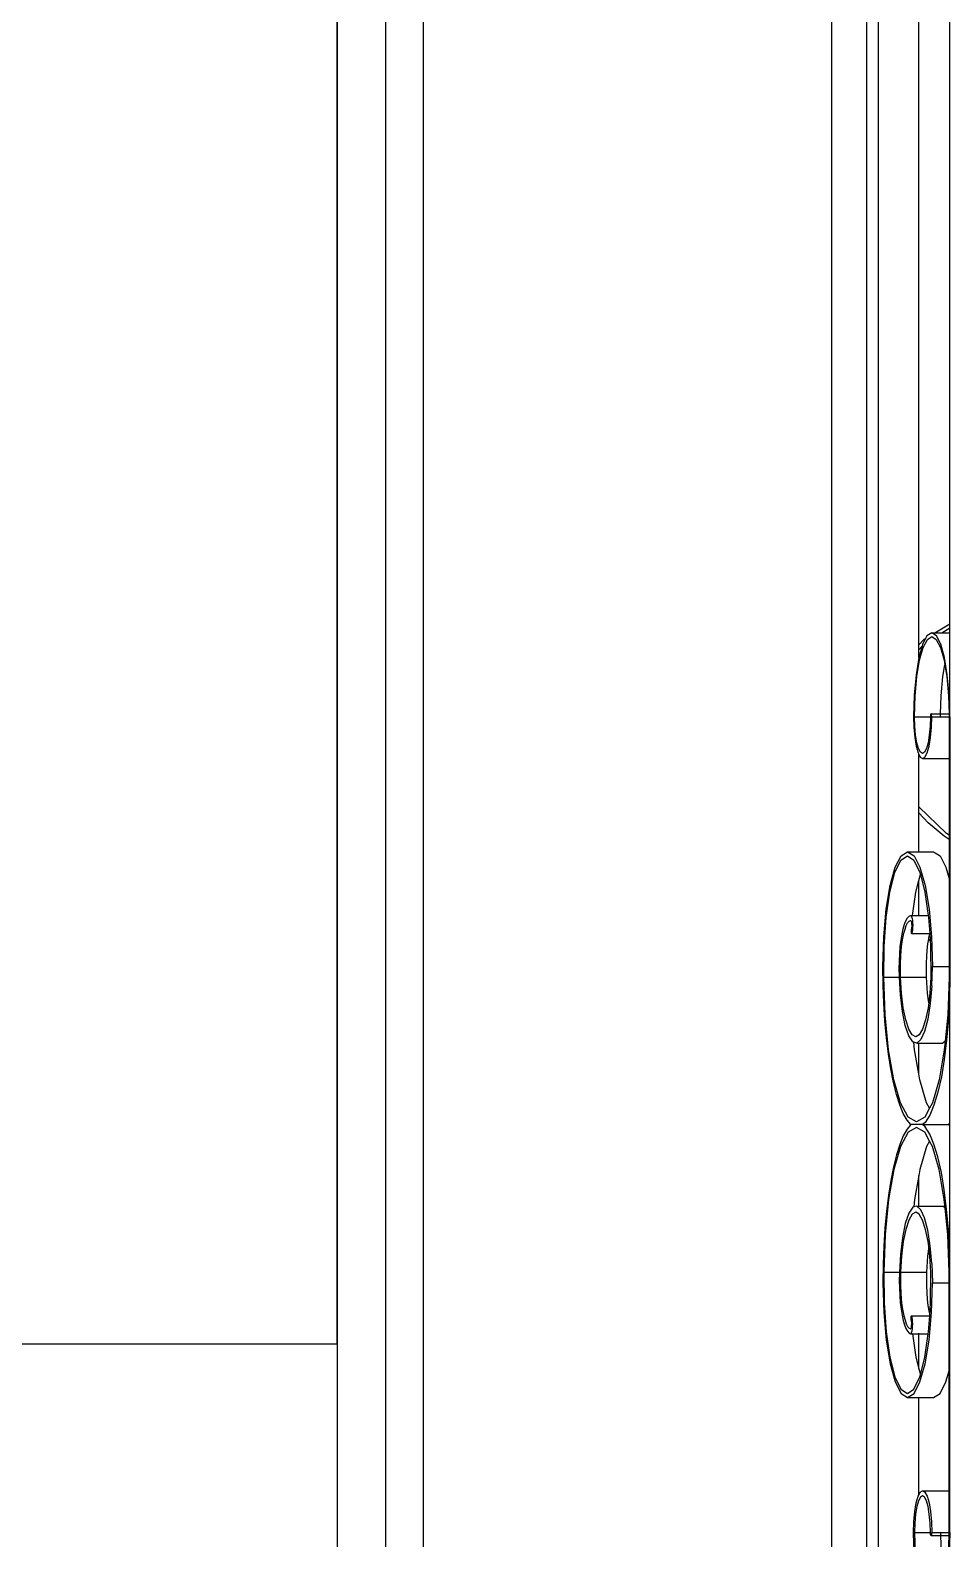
# Model space of a CAD drawing. Header units: millimetres. Extents: x 173236 to 801264, y -94969 to 615039.
# Drawn here: x 498557.9 to 498803.8, y -1775.9 to -1372.8 of the extents above; entities that cross this region are included whole.
import ezdxf

# ---------------------------------------------------------------- set-up
doc = ezdxf.new("R2010")
doc.units = ezdxf.units.MM
doc.header["$MEASUREMENT"] = 0
doc.layers.add('VOX-A-COLUMN-SECT', color=210, linetype='Continuous')
doc.layers.add('VOX-A-WALL-PATT', color=233, linetype='Continuous')
doc.layers.add('VOX-A-WALL-SECT', color=1, linetype='Continuous', lineweight=30)

# ---------------------------------------------------------------- blocks, each defined once
blk = doc.blocks.new('STAIRCASE')
at = {"layer": 'VOX-A-WALL-PATT'}
for p, q in [((498652.97, -1906.96), (498652.97, -1123.9)), ((498663.05, -1906.96), (498663.05, -1123.9)), ((498772.2, -1906.96), (498772.2, -1278.15)), ((498781.55, -1906.96), (498781.55, -1291.61)), ((498784.66, -1915.79), (498784.66, -1299.05)), ((498795.46, -1537.01), (498795.46, -1334.01)), ((498803.76, -1531.43), (498803.76, -1352.62)), ((498799.7, -1533.86), (498803.76, -1531.43)), ((498803.76, -1532.47), (498803.76, -1531.43)), ((498795.46, -1537.01), (498796.89, -1535.55)), ((498797.29, -1535.31), (498796.48, -1536.86)), ((498796.63, -1537.71), (498797.74, -1535.57)), ((498796.89, -1535.55), (498797.29, -1535.31)), ((498797.65, -1534.63), (498797.29, -1535.31)), ((498798.9, -1533.86), (498797.65, -1534.63)), ((498797.74, -1535.57), (498798.94, -1534.84)), ((498800.15, -1534.63), (498798.9, -1533.86)), ((498798.9, -1533.86), (498799.7, -1533.86)), ((498798.94, -1534.84), (498800.13, -1535.57)), ((498799.7, -1533.86), (498801.64, -1533.86)), ((498800.13, -1535.57), (498801.25, -1537.71)), ((498801.31, -1536.86), (498800.15, -1534.63)), ((498801.64, -1533.86), (498803.76, -1532.47)), ((498801.64, -1533.86), (498803.76, -1533.86)), ((498803.73, -1556.24), (498803.76, -1533.86)), ((498803.76, -1533.86), (498803.76, -1532.47)), ((498795.46, -1538.39), (498795.46, -1537.01)), ((498795.46, -1538.39), (498796.34, -1537.36)), ((498795.48, -1540.42), (498795.46, -1538.39)), ((498796.34, -1537.36), (498795.48, -1540.42)), ((498795.67, -1541.11), (498796.63, -1537.71)), ((498796.48, -1536.86), (498796.34, -1537.36)), ((498801.25, -1537.71), (498802.21, -1541.11)), ((498802.32, -1540.42), (498801.31, -1536.86)), ((498795.48, -1540.42), (498794.71, -1545.05)), ((498794.93, -1545.54), (498795.67, -1541.11)), ((498801.89, -1545.54), (498802.41, -1542.36)), ((498802.21, -1541.11), (498802.41, -1542.36)), ((498803.08, -1545.05), (498802.32, -1540.42)), ((498802.41, -1542.36), (498802.94, -1545.54)), ((498794.71, -1545.05), (498794.23, -1550.45)), ((498794.47, -1550.7), (498794.93, -1545.54)), ((498801.42, -1550.7), (498801.89, -1545.54)), ((498802.94, -1545.54), (498803.4, -1550.7)), ((498803.57, -1550.45), (498803.08, -1545.05)), ((498794.23, -1550.45), (498794.06, -1556.24)), ((498794.31, -1556.24), (498794.47, -1550.7)), ((498801.29, -1555.47), (498801.42, -1550.7)), ((498803.4, -1550.7), (498803.54, -1555.44)), ((498803.73, -1556.24), (498803.57, -1550.45)), ((498798.56, -1556.03), (498798.55, -1556.24)), ((498798.58, -1555.84), (498798.56, -1556.03)), ((498798.6, -1555.67), (498798.58, -1555.84)), ((498798.64, -1555.55), (498798.6, -1555.67)), ((498798.68, -1555.47), (498798.64, -1555.55)), ((498798.73, -1555.44), (498798.68, -1555.47)), ((498798.77, -1555.47), (498798.73, -1555.44)), ((498798.81, -1555.55), (498798.77, -1555.47)), ((498798.77, -1555.47), (498801.29, -1555.47)), ((498798.85, -1555.67), (498798.81, -1555.55)), ((498798.87, -1555.84), (498798.85, -1555.67)), ((498798.89, -1556.03), (498798.87, -1555.84)), ((498798.9, -1556.24), (498798.89, -1556.03)), ((498801.27, -1556.24), (498801.29, -1555.55)), ((498801.29, -1555.47), (498803.54, -1555.44)), ((498803.54, -1555.44), (498803.56, -1556.24)), ((498794.06, -1556.24), (498794.15, -1559.13)), ((498794.15, -1559.13), (498794.39, -1561.83)), ((498794.31, -1556.24), (498798.55, -1556.24)), ((498794.39, -1558.78), (498794.31, -1556.24)), ((498794.6, -1561.14), (498794.39, -1558.78)), ((498798.48, -1558.78), (498798.27, -1561.14)), ((498798.55, -1556.24), (498798.48, -1558.78)), ((498798.57, -1561.83), (498798.82, -1559.13)), ((498798.82, -1559.13), (498798.9, -1556.24)), ((498798.9, -1556.24), (498801.27, -1556.24)), ((498801.27, -1556.24), (498803.56, -1556.24)), ((498803.56, -1556.24), (498803.56, -1567.35)), ((498803.73, -1556.24), (498803.73, -1625.4)), ((498803.73, -1556.24), (498803.76, -1556.24)), ((498794.39, -1561.83), (498794.77, -1564.15)), ((498794.94, -1563.18), (498794.6, -1561.14)), ((498794.77, -1564.15), (498795.27, -1565.93)), ((498795.37, -1564.73), (498794.94, -1563.18)), ((498797.93, -1563.18), (498797.49, -1564.73)), ((498797.69, -1565.93), (498798.19, -1564.15)), ((498798.27, -1561.14), (498797.93, -1563.18)), ((498798.19, -1564.15), (498798.57, -1561.83)), ((498795.27, -1565.93), (498795.46, -1566.29)), ((498795.89, -1565.71), (498795.37, -1564.73)), ((498795.46, -1580.29), (498795.46, -1566.29)), ((498795.46, -1566.29), (498795.86, -1567.05)), ((498795.86, -1567.05), (498796.48, -1567.43)), ((498796.43, -1566.05), (498795.89, -1565.71)), ((498796.98, -1565.71), (498796.43, -1566.05)), ((498796.48, -1567.43), (498797.11, -1567.05)), ((498796.48, -1567.43), (498803.43, -1567.43)), ((498797.49, -1564.73), (498796.98, -1565.71)), ((498797.11, -1567.05), (498797.69, -1565.93)), ((498803.43, -1567.43), (498803.56, -1567.35)), ((498803.56, -1567.35), (498803.56, -1587.88)), ((498802.88, -1587.48), (498795.46, -1580.29)), ((498795.46, -1581.9), (498795.46, -1580.29)), ((498797.95, -1584.57), (498795.46, -1581.9)), ((498795.46, -1592.38), (498795.46, -1581.9)), ((498802.24, -1588.19), (498797.95, -1584.57)), ((498803.56, -1589.08), (498802.24, -1588.19)), ((498803.56, -1587.88), (498802.88, -1587.48)), ((498803.56, -1587.88), (498803.56, -1589.08)), ((498790.75, -1593.43), (498792.46, -1592.38)), ((498792.46, -1592.38), (498794.18, -1593.43)), ((498792.46, -1592.38), (498795.46, -1592.38)), ((498795.46, -1592.38), (498799.41, -1592.38)), ((498799.41, -1592.38), (498801.13, -1593.43)), ((498803.56, -1589.08), (498803.56, -1599.45)), ((498787.78, -1601.36), (498789.15, -1596.49)), ((498789.04, -1597.89), (498790.65, -1594.56)), ((498789.15, -1596.49), (498790.75, -1593.43)), ((498790.65, -1594.56), (498792.4, -1593.43)), ((498792.4, -1593.43), (498794.14, -1594.56)), ((498794.14, -1594.56), (498795.75, -1597.89)), ((498794.18, -1593.43), (498795.77, -1596.49)), ((498795.77, -1596.49), (498797.14, -1601.36)), ((498801.13, -1593.43), (498802.72, -1596.49)), ((498802.72, -1596.49), (498803.56, -1599.45)), ((498787.7, -1603.13), (498789.04, -1597.89)), ((498794.65, -1603.13), (498795.46, -1599.97)), ((498795.46, -1599.97), (498795.87, -1598.37)), ((498795.46, -1609.39), (498795.46, -1599.97)), ((498795.75, -1597.89), (498795.87, -1598.37)), ((498795.87, -1598.37), (498797.1, -1603.13)), ((498803.56, -1599.45), (498803.56, -1623.02)), ((498786.71, -1609.9), (498787.7, -1603.13)), ((498786.73, -1607.7), (498787.78, -1601.36)), ((498793.74, -1609.39), (498794.65, -1603.13)), ((498797.1, -1603.13), (498798, -1609.39)), ((498797.14, -1601.36), (498798.2, -1607.7)), ((498786.07, -1615.09), (498786.73, -1607.7)), ((498798.2, -1607.7), (498798.86, -1615.09)), ((498786.17, -1617.66), (498786.71, -1609.9)), ((498791.3, -1612.93), (498791.64, -1611.72)), ((498791.64, -1611.72), (498792.02, -1610.75)), ((498791.77, -1612.98), (498792.11, -1612.05)), ((498792.02, -1610.75), (498792.43, -1610.03)), ((498792.11, -1612.05), (498792.48, -1611.35)), ((498792.43, -1610.03), (498792.85, -1609.57)), ((498792.48, -1611.35), (498792.87, -1610.89)), ((498792.85, -1609.57), (498793.28, -1609.39)), ((498792.87, -1610.89), (498793.26, -1610.69)), ((498793.26, -1610.69), (498793.34, -1610.73)), ((498793.28, -1609.39), (498793.42, -1609.48)), ((498793.28, -1609.39), (498793.74, -1609.39)), ((498793.34, -1610.73), (498793.41, -1610.85)), ((498793.41, -1610.85), (498793.47, -1611.06)), ((498793.42, -1609.48), (498793.55, -1609.73)), ((498793.47, -1611.06), (498793.52, -1611.34)), ((498793.52, -1611.34), (498793.55, -1611.66)), ((498793.56, -1612.36), (498793.53, -1612.69)), ((498793.55, -1609.73), (498793.67, -1610.14)), ((498793.55, -1611.66), (498793.56, -1612.01)), ((498793.56, -1612.01), (498793.56, -1612.36)), ((498793.67, -1610.14), (498793.76, -1610.67)), ((498793.71, -1609.57), (498793.74, -1609.39)), ((498793.74, -1609.39), (498795.46, -1609.39)), ((498793.76, -1610.67), (498793.81, -1611.28)), ((498793.81, -1612.6), (498793.76, -1613.22)), ((498793.81, -1611.28), (498793.83, -1611.94)), ((498793.83, -1611.94), (498793.81, -1612.6)), ((498795.46, -1609.57), (498795.46, -1609.39)), ((498795.46, -1609.39), (498798, -1609.39)), ((498798, -1609.39), (498798.08, -1609.9)), ((498798.08, -1609.9), (498798.37, -1614.15)), ((498785.84, -1623.02), (498786.07, -1615.09)), ((498790.52, -1617.71), (498790.73, -1615.96)), ((498790.73, -1615.96), (498790.99, -1614.35)), ((498790.95, -1616.96), (498791.19, -1615.46)), ((498790.99, -1614.35), (498791.3, -1612.93)), ((498791.19, -1615.46), (498791.46, -1614.12)), ((498791.46, -1614.12), (498791.77, -1612.98)), ((498793.41, -1613.27), (498793.39, -1613.42)), ((498793.39, -1613.42), (498793.39, -1613.57)), ((498793.39, -1613.57), (498793.39, -1613.73)), ((498793.39, -1613.73), (498793.41, -1613.87)), ((498793.43, -1613.14), (498793.41, -1613.27)), ((498793.41, -1613.87), (498793.43, -1614)), ((498793.45, -1613.04), (498793.43, -1613.14)), ((498793.43, -1614), (498793.45, -1614.09)), ((498793.48, -1612.98), (498793.45, -1613.04)), ((498793.45, -1614.09), (498793.49, -1614.15)), ((498793.53, -1612.69), (498793.48, -1612.98)), ((498793.49, -1614.15), (498793.52, -1614.17)), ((498793.52, -1614.17), (498793.55, -1614.15)), ((498793.67, -1613.74), (498793.55, -1614.15)), ((498793.55, -1614.15), (498798.37, -1614.15)), ((498793.55, -1614.15), (498798.38, -1614.17)), ((498793.76, -1613.22), (498793.67, -1613.74)), ((498797.91, -1616.96), (498798.04, -1616.11)), ((498798.04, -1616.11), (498798.14, -1615.46)), ((498798.48, -1615.68), (498798.04, -1616.11)), ((498798.14, -1615.46), (498798.38, -1614.26)), ((498798.37, -1614.15), (498798.38, -1614.17)), ((498798.38, -1614.17), (498798.38, -1614.26)), ((498798.38, -1614.26), (498798.48, -1615.68)), ((498798.48, -1615.68), (498798.62, -1617.66)), ((498798.86, -1615.09), (498799.08, -1623.02)), ((498786.12, -1625.81), (498786.17, -1617.66)), ((498790.27, -1621.54), (498790.37, -1619.59)), ((498790.37, -1619.59), (498790.52, -1617.71)), ((498790.56, -1622.14), (498790.64, -1620.33)), ((498790.64, -1620.33), (498790.77, -1618.59)), ((498790.77, -1618.59), (498790.95, -1616.96)), ((498797.52, -1622.14), (498797.59, -1620.33)), ((498797.59, -1620.33), (498797.72, -1618.59)), ((498797.72, -1618.59), (498797.91, -1616.96)), ((498798.62, -1617.66), (498798.68, -1625.81)), ((498785.91, -1627.95), (498785.84, -1623.02)), ((498790.23, -1623.54), (498790.27, -1621.54)), ((498790.26, -1625.54), (498790.23, -1623.54)), ((498790.54, -1623.98), (498790.56, -1622.14)), ((498790.58, -1625.81), (498790.54, -1623.98)), ((498797.49, -1623.98), (498797.52, -1622.14)), ((498797.53, -1625.81), (498797.49, -1623.98)), ((498798.94, -1628.13), (498799.08, -1623.02)), ((498799.08, -1623.02), (498803.56, -1623.02)), ((498803.56, -1623.02), (498803.56, -1625.81)), ((498786.09, -1632.82), (498785.91, -1627.95)), ((498786.12, -1625.81), (498790.27, -1625.81)), ((498786.49, -1635.93), (498786.12, -1625.81)), ((498790.27, -1625.81), (498790.26, -1625.54)), ((498790.53, -1630.53), (498790.27, -1625.81)), ((498790.58, -1625.81), (498797.53, -1625.81)), ((498790.84, -1630.1), (498790.58, -1625.81)), ((498797.79, -1630.1), (498797.53, -1625.81)), ((498798.68, -1625.81), (498798.41, -1630.1)), ((498798.94, -1628.13), (498798.53, -1632.91)), ((498803.56, -1625.81), (498803.19, -1635.93)), ((498803.73, -1625.81), (498803.64, -1631.31)), ((498803.73, -1625.4), (498803.73, -1625.81)), ((498803.73, -1625.4), (498803.76, -1625.4)), ((498803.73, -1625.81), (498803.76, -1625.81)), ((498803.76, -1664.96), (498803.73, -1625.81)), ((498786.39, -1637.55), (498786.09, -1632.82)), ((498791.06, -1635.04), (498790.53, -1630.53)), ((498791.31, -1634), (498790.84, -1630.1)), ((498798.1, -1632.69), (498797.79, -1630.1)), ((498798.1, -1632.69), (498797.94, -1634)), ((498798.41, -1630.1), (498798.1, -1632.69)), ((498803.64, -1631.31), (498803.36, -1637.1)), ((498787.4, -1645.29), (498786.49, -1635.93)), ((498791.82, -1638.8), (498791.06, -1635.04)), ((498791.96, -1637.27), (498791.31, -1634)), ((498797.94, -1634), (498797.29, -1637.27)), ((498798.53, -1632.91), (498797.88, -1637.07)), ((498803.19, -1635.93), (498802.5, -1642.94)), ((498786.81, -1642.09), (498786.39, -1637.55)), ((498792.76, -1641.56), (498791.82, -1638.8)), ((498792.76, -1639.75), (498791.96, -1637.27)), ((498793.67, -1641.3), (498792.76, -1639.75)), ((498796.49, -1639.75), (498795.58, -1641.3)), ((498797.02, -1640.35), (498796.02, -1642.53)), ((498797.29, -1637.27), (498796.49, -1639.75)), ((498797.88, -1637.07), (498797.02, -1640.35)), ((498803.36, -1637.1), (498802.9, -1642.64)), ((498787.33, -1646.39), (498786.81, -1642.09)), ((498793.82, -1643.16), (498792.76, -1641.56)), ((498794.63, -1641.82), (498793.67, -1641.3)), ((498794.16, -1643.26), (498793.82, -1643.16)), ((498794.35, -1645.29), (498794.16, -1643.26)), ((498794.92, -1643.49), (498794.16, -1643.26)), ((498795.58, -1641.3), (498794.63, -1641.82)), ((498796.02, -1642.53), (498794.92, -1643.49)), ((498794.92, -1643.49), (498795.46, -1643.49)), ((498795.46, -1651.64), (498795.46, -1643.49)), ((498795.46, -1643.49), (498801.88, -1643.49)), ((498802.5, -1642.94), (498801.88, -1643.49)), ((498802.9, -1642.64), (498802.27, -1647.81)), ((498802.5, -1642.94), (498802.27, -1645.29)), ((498787.96, -1650.37), (498787.33, -1646.39)), ((498788.79, -1653.29), (498787.4, -1645.29)), ((498795.46, -1651.64), (498794.35, -1645.29)), ((498802.27, -1645.29), (498800.88, -1653.29)), ((498802.27, -1647.81), (498801.49, -1652.5)), ((498788.69, -1654), (498787.96, -1650.37)), ((498795.75, -1653.29), (498795.46, -1651.64)), ((498801.49, -1652.5), (498800.57, -1656.61)), ((498789.5, -1657.22), (498788.69, -1654)), ((498790.58, -1659.4), (498788.79, -1653.29)), ((498797.53, -1659.4), (498795.75, -1653.29)), ((498800.88, -1653.29), (498799.1, -1659.4)), ((498800.57, -1656.61), (498799.52, -1660.05)), ((498790.38, -1659.98), (498789.5, -1657.22)), ((498791.32, -1662.27), (498790.38, -1659.98)), ((498792.64, -1663.23), (498790.58, -1659.4)), ((498798.31, -1660.86), (498797.04, -1663.23)), ((498798.31, -1660.86), (498797.53, -1659.4)), ((498799.1, -1659.4), (498798.31, -1660.86)), ((498799.52, -1660.05), (498798.38, -1662.75)), ((498792.32, -1664.03), (498791.32, -1662.27)), ((498793.35, -1665.26), (498792.32, -1664.03)), ((498794.84, -1664.53), (498792.64, -1663.23)), ((498797.04, -1663.23), (498794.84, -1664.53)), ((498797.17, -1664.66), (498796.46, -1665.26)), ((498798.38, -1662.75), (498797.17, -1664.66)), ((498803.76, -1664.96), (498803.41, -1665.26)), ((498803.76, -1665.55), (498803.76, -1664.96)), ((498791.32, -1668.25), (498790.38, -1670.53)), ((498792.64, -1667.28), (498790.58, -1671.11)), ((498792.32, -1666.48), (498791.32, -1668.25)), ((498793.35, -1665.26), (498792.32, -1666.48)), ((498794.84, -1665.98), (498792.64, -1667.28)), ((498796.46, -1665.26), (498793.35, -1665.26)), ((498797.04, -1667.28), (498794.84, -1665.98)), ((498796.46, -1665.26), (498803.41, -1665.26)), ((498797.17, -1665.86), (498796.46, -1665.26)), ((498798.31, -1669.66), (498797.04, -1667.28)), ((498798.38, -1667.76), (498797.17, -1665.86)), ((498799.52, -1670.46), (498798.38, -1667.76)), ((498803.76, -1665.55), (498803.41, -1665.26)), ((498803.73, -1704.7), (498803.76, -1665.55)), ((498790.58, -1671.11), (498788.79, -1677.22)), ((498790.38, -1670.53), (498789.5, -1673.29)), ((498797.53, -1671.11), (498795.75, -1677.22)), ((498798.31, -1669.66), (498797.53, -1671.11)), ((498799.1, -1671.11), (498798.31, -1669.66)), ((498800.88, -1677.22), (498799.1, -1671.11)), ((498800.57, -1673.9), (498799.52, -1670.46)), ((498788.69, -1676.51), (498787.96, -1680.14)), ((498789.5, -1673.29), (498788.69, -1676.51)), ((498801.49, -1678.01), (498800.57, -1673.9)), ((498787.96, -1680.14), (498787.33, -1684.12)), ((498788.79, -1677.22), (498787.4, -1685.22)), ((498795.46, -1678.87), (498794.35, -1685.22)), ((498795.75, -1677.22), (498795.46, -1678.87)), ((498795.46, -1687.02), (498795.46, -1678.87)), ((498802.27, -1685.22), (498800.88, -1677.22)), ((498802.27, -1682.7), (498801.49, -1678.01)), ((498787.4, -1685.22), (498786.49, -1694.58)), ((498787.33, -1684.12), (498786.81, -1688.42)), ((498794.35, -1685.22), (498794.16, -1687.25)), ((498802.9, -1687.87), (498802.27, -1682.7)), ((498802.5, -1687.57), (498802.27, -1685.22)), ((498786.81, -1688.42), (498786.39, -1692.96)), ((498792.76, -1688.95), (498791.82, -1691.71)), ((498793.82, -1687.35), (498792.76, -1688.95)), ((498793.67, -1689.21), (498792.76, -1690.76)), ((498794.63, -1688.69), (498793.67, -1689.21)), ((498794.16, -1687.25), (498793.82, -1687.35)), ((498794.92, -1687.02), (498794.16, -1687.25)), ((498795.58, -1689.21), (498794.63, -1688.69)), ((498796.02, -1687.98), (498794.92, -1687.02)), ((498794.92, -1687.02), (498795.46, -1687.02)), ((498795.46, -1687.02), (498801.88, -1687.02)), ((498796.49, -1690.76), (498795.58, -1689.21)), ((498797.02, -1690.16), (498796.02, -1687.98)), ((498802.5, -1687.57), (498801.88, -1687.02)), ((498803.19, -1694.58), (498802.5, -1687.57)), ((498803.36, -1693.41), (498802.9, -1687.87)), ((498786.39, -1692.96), (498786.09, -1697.69)), ((498791.82, -1691.71), (498791.06, -1695.47)), ((498791.96, -1693.24), (498791.31, -1696.51)), ((498792.76, -1690.76), (498791.96, -1693.24)), ((498797.29, -1693.24), (498796.49, -1690.76)), ((498797.88, -1693.44), (498797.02, -1690.16)), ((498797.94, -1696.51), (498797.29, -1693.24)), ((498786.49, -1694.58), (498786.12, -1704.7)), ((498791.06, -1695.47), (498790.53, -1699.98)), ((498791.31, -1696.51), (498790.84, -1700.41)), ((498798.53, -1697.6), (498797.88, -1693.44)), ((498798.1, -1697.82), (498797.94, -1696.51)), ((498803.56, -1704.7), (498803.19, -1694.58)), ((498803.64, -1699.2), (498803.36, -1693.41)), ((498786.09, -1697.69), (498785.91, -1702.56)), ((498790.53, -1699.98), (498790.27, -1704.7)), ((498790.84, -1700.41), (498790.58, -1704.7)), ((498797.79, -1700.41), (498797.53, -1704.7)), ((498798.1, -1697.82), (498797.79, -1700.41)), ((498798.41, -1700.41), (498798.1, -1697.82)), ((498798.68, -1704.7), (498798.41, -1700.41)), ((498798.94, -1702.38), (498798.53, -1697.6)), ((498803.73, -1704.7), (498803.64, -1699.2)), ((498785.91, -1702.56), (498785.84, -1707.49)), ((498786.12, -1704.7), (498786.17, -1712.85)), ((498786.12, -1704.7), (498790.27, -1704.7)), ((498790.26, -1704.97), (498790.23, -1706.97)), ((498790.27, -1704.7), (498790.26, -1704.97)), ((498790.58, -1704.7), (498790.54, -1706.54)), ((498790.58, -1704.7), (498797.53, -1704.7)), ((498797.53, -1704.7), (498797.49, -1706.54)), ((498798.62, -1712.85), (498798.68, -1704.7)), ((498798.94, -1702.38), (498799.08, -1707.49)), ((498803.56, -1707.49), (498803.56, -1704.7)), ((498803.73, -1705.11), (498803.73, -1704.7)), ((498803.73, -1704.7), (498803.76, -1704.7)), ((498803.73, -1705.11), (498803.76, -1705.11)), ((498803.73, -1774.27), (498803.73, -1705.11)), ((498785.84, -1707.49), (498786.07, -1715.42)), ((498790.23, -1706.97), (498790.27, -1708.97)), ((498790.27, -1708.97), (498790.37, -1710.92)), ((498790.54, -1706.54), (498790.56, -1708.37)), ((498790.56, -1708.37), (498790.64, -1710.18)), ((498797.49, -1706.54), (498797.52, -1708.37)), ((498797.52, -1708.37), (498797.59, -1710.18)), ((498798.86, -1715.42), (498799.08, -1707.49)), ((498799.08, -1707.49), (498803.56, -1707.49)), ((498803.56, -1731.06), (498803.56, -1707.49)), ((498786.17, -1712.85), (498786.71, -1720.61)), ((498790.37, -1710.92), (498790.52, -1712.8)), ((498790.52, -1712.8), (498790.73, -1714.55)), ((498790.64, -1710.18), (498790.77, -1711.92)), ((498790.77, -1711.92), (498790.95, -1713.55)), ((498797.59, -1710.18), (498797.72, -1711.92)), ((498797.72, -1711.92), (498797.91, -1713.55)), ((498798.38, -1716.25), (498798.62, -1712.85)), ((498786.07, -1715.42), (498786.73, -1722.81)), ((498790.73, -1714.55), (498790.99, -1716.16)), ((498790.95, -1713.55), (498791.19, -1715.05)), ((498790.99, -1716.16), (498791.3, -1717.58)), ((498791.19, -1715.05), (498791.46, -1716.39)), ((498791.46, -1716.39), (498791.77, -1717.53)), ((498793.39, -1716.78), (498793.41, -1716.64)), ((498793.39, -1716.94), (498793.39, -1716.78)), ((498793.39, -1717.1), (498793.39, -1716.94)), ((498793.41, -1717.24), (498793.39, -1717.1)), ((498793.41, -1716.64), (498793.43, -1716.51)), ((498793.43, -1717.37), (498793.41, -1717.24)), ((498793.43, -1716.51), (498793.45, -1716.42)), ((498793.45, -1717.47), (498793.43, -1717.37)), ((498793.45, -1716.42), (498793.49, -1716.36)), ((498793.48, -1717.53), (498793.45, -1717.47)), ((498793.49, -1716.36), (498793.52, -1716.34)), ((498793.52, -1716.34), (498793.55, -1716.36)), ((498793.55, -1716.36), (498798.38, -1716.34)), ((498793.55, -1716.36), (498798.37, -1716.36)), ((498793.67, -1716.77), (498793.55, -1716.36)), ((498793.76, -1717.29), (498793.67, -1716.77)), ((498793.81, -1717.91), (498793.76, -1717.29)), ((498797.91, -1713.55), (498798.14, -1715.05)), ((498798.08, -1720.61), (498798.37, -1716.36)), ((498798.14, -1715.05), (498798.38, -1716.25)), ((498798.2, -1722.81), (498798.86, -1715.42)), ((498798.37, -1716.36), (498798.38, -1716.34)), ((498798.38, -1716.34), (498798.38, -1716.25)), ((498786.71, -1720.61), (498787.7, -1727.38)), ((498791.3, -1717.58), (498791.64, -1718.79)), ((498791.64, -1718.79), (498792.02, -1719.76)), ((498791.77, -1717.53), (498792.11, -1718.46)), ((498792.02, -1719.76), (498792.43, -1720.48)), ((498792.11, -1718.46), (498792.48, -1719.16)), ((498792.43, -1720.48), (498792.85, -1720.94)), ((498792.48, -1719.16), (498792.87, -1719.62)), ((498792.85, -1720.94), (498793.28, -1721.12)), ((498792.87, -1719.62), (498793.26, -1719.82)), ((498793.26, -1719.82), (498793.34, -1719.78)), ((498793.28, -1721.12), (498793.42, -1721.03)), ((498793.28, -1721.12), (498793.74, -1721.12)), ((498793.34, -1719.78), (498793.41, -1719.66)), ((498793.41, -1719.66), (498793.47, -1719.45)), ((498793.42, -1721.03), (498793.55, -1720.78)), ((498793.47, -1719.45), (498793.52, -1719.17)), ((498793.53, -1717.82), (498793.48, -1717.53)), ((498793.52, -1719.17), (498793.55, -1718.85)), ((498793.56, -1718.15), (498793.53, -1717.82)), ((498793.55, -1718.85), (498793.56, -1718.5)), ((498793.55, -1720.78), (498793.67, -1720.37)), ((498793.56, -1718.5), (498793.56, -1718.15)), ((498793.67, -1720.37), (498793.76, -1719.84)), ((498793.71, -1720.94), (498793.74, -1721.12)), ((498793.74, -1721.12), (498794.65, -1727.38)), ((498793.74, -1721.12), (498795.46, -1721.12)), ((498793.76, -1719.84), (498793.81, -1719.23)), ((498793.83, -1718.57), (498793.81, -1717.91)), ((498793.81, -1719.23), (498793.83, -1718.57)), ((498795.46, -1721.12), (498795.46, -1720.94)), ((498795.46, -1730.54), (498795.46, -1721.12)), ((498795.46, -1721.12), (498798, -1721.12)), ((498797.1, -1727.38), (498798, -1721.12)), ((498798, -1721.12), (498798.08, -1720.61)), ((498786.73, -1722.81), (498787.78, -1729.15)), ((498797.14, -1729.15), (498798.2, -1722.81)), ((498787.7, -1727.38), (498789.04, -1732.62)), ((498787.78, -1729.15), (498789.15, -1734.02)), ((498794.65, -1727.38), (498795.46, -1730.54)), ((498795.77, -1734.02), (498797.14, -1729.15)), ((498795.87, -1732.14), (498797.1, -1727.38)), ((498789.04, -1732.62), (498790.65, -1735.95)), ((498794.14, -1735.95), (498795.75, -1732.62)), ((498795.46, -1730.54), (498795.87, -1732.14)), ((498795.75, -1732.62), (498795.87, -1732.14)), ((498802.72, -1734.02), (498803.56, -1731.06)), ((498803.56, -1763.16), (498803.56, -1731.06)), ((498789.15, -1734.02), (498790.75, -1737.08)), ((498790.65, -1735.95), (498792.4, -1737.08)), ((498790.75, -1737.08), (498792.46, -1738.13)), ((498792.4, -1737.08), (498794.14, -1735.95)), ((498792.46, -1738.13), (498794.18, -1737.08)), ((498794.18, -1737.08), (498795.77, -1734.02)), ((498799.41, -1738.13), (498801.13, -1737.08)), ((498801.13, -1737.08), (498802.72, -1734.02)), ((498792.46, -1738.13), (498795.46, -1738.13)), ((498795.46, -1764.23), (498795.46, -1738.13)), ((498795.46, -1738.13), (498799.41, -1738.13)), ((498794.77, -1766.36), (498795.27, -1764.58)), ((498795.37, -1765.78), (498794.94, -1767.33)), ((498795.27, -1764.58), (498795.46, -1764.23)), ((498795.89, -1764.8), (498795.37, -1765.78)), ((498795.46, -1764.23), (498795.86, -1763.47)), ((498795.86, -1763.47), (498796.48, -1763.08)), ((498796.43, -1764.46), (498795.89, -1764.8)), ((498796.98, -1764.8), (498796.43, -1764.46)), ((498796.48, -1763.08), (498797.11, -1763.47)), ((498796.48, -1763.08), (498803.43, -1763.08)), ((498797.49, -1765.78), (498796.98, -1764.8)), ((498797.11, -1763.47), (498797.69, -1764.58)), ((498797.93, -1767.33), (498797.49, -1765.78)), ((498797.69, -1764.58), (498798.19, -1766.36)), ((498803.43, -1763.08), (498803.56, -1763.16)), ((498803.56, -1774.27), (498803.56, -1763.16)), ((498794.15, -1771.38), (498794.39, -1768.68)), ((498794.39, -1768.68), (498794.77, -1766.36)), ((498794.6, -1769.37), (498794.39, -1771.73)), ((498794.94, -1767.33), (498794.6, -1769.37)), ((498798.27, -1769.37), (498797.93, -1767.33)), ((498798.19, -1766.36), (498798.57, -1768.68)), ((498798.48, -1771.73), (498798.27, -1769.37)), ((498798.57, -1768.68), (498798.82, -1771.38)), ((498794.06, -1774.27), (498794.15, -1771.38)), ((498794.39, -1771.73), (498794.31, -1774.27)), ((498798.55, -1774.27), (498798.48, -1771.73)), ((498798.82, -1771.38), (498798.9, -1774.27)), ((498794.23, -1780.06), (498794.06, -1774.27)), ((498794.31, -1774.27), (498798.55, -1774.27)), ((498794.31, -1774.27), (498794.47, -1779.81)), ((498798.56, -1774.48), (498798.55, -1774.27)), ((498798.58, -1774.67), (498798.56, -1774.48)), ((498798.6, -1774.84), (498798.58, -1774.67)), ((498798.64, -1774.96), (498798.6, -1774.84)), ((498798.68, -1775.04), (498798.64, -1774.96)), ((498798.73, -1775.07), (498798.68, -1775.04)), ((498798.77, -1775.04), (498798.73, -1775.07)), ((498798.81, -1774.96), (498798.77, -1775.04)), ((498798.77, -1775.04), (498801.29, -1775.07)), ((498798.85, -1774.84), (498798.81, -1774.96)), ((498798.87, -1774.67), (498798.85, -1774.84)), ((498798.89, -1774.48), (498798.87, -1774.67)), ((498798.9, -1774.27), (498798.89, -1774.48)), ((498798.9, -1774.27), (498801.27, -1774.27)), ((498801.27, -1774.27), (498801.29, -1774.96)), ((498801.27, -1774.27), (498803.56, -1774.27)), ((498801.29, -1775.04), (498801.29, -1775.07)), ((498801.29, -1775.07), (498801.42, -1779.81)), ((498801.29, -1775.07), (498803.54, -1775.07)), ((498803.4, -1779.81), (498803.54, -1775.07)), ((498803.54, -1775.07), (498803.56, -1774.27)), ((498803.73, -1774.27), (498803.57, -1780.06)), ((498803.73, -1774.27), (498803.76, -1774.27)), ((498803.76, -1796.65), (498803.73, -1774.27))]:
    blk.add_line(p, q, dxfattribs=at)

msp = doc.modelspace()

# ---------------------------------------------------------------- linework, layer by layer
at = {"layer": 'VOX-A-COLUMN-SECT'}
msp.add_lwpolyline([(498409.94, -1873.82), (496790.52, -1873.82), (496790.52, -2373.82), (496390.52, -2373.82), (496390.52, -1873.82), (489254.8, -1873.82), (489254.8, -2373.82), (488854.8, -2373.82), (488854.8, -1723.82), (498639.94, -1723.82), (498639.94, -2373.82), (498409.94, -2373.82), (498409.94, -1873.82)], dxfattribs=at)
at = {"layer": 'VOX-A-WALL-SECT'}
msp.add_line((498639.94, -1723.82), (498639.94, -1023.82), dxfattribs=at)

# ---------------------------------------------------------------- block references
msp.add_blockref('STAIRCASE', (0, 0))

doc.saveas('drawing.dxf')
